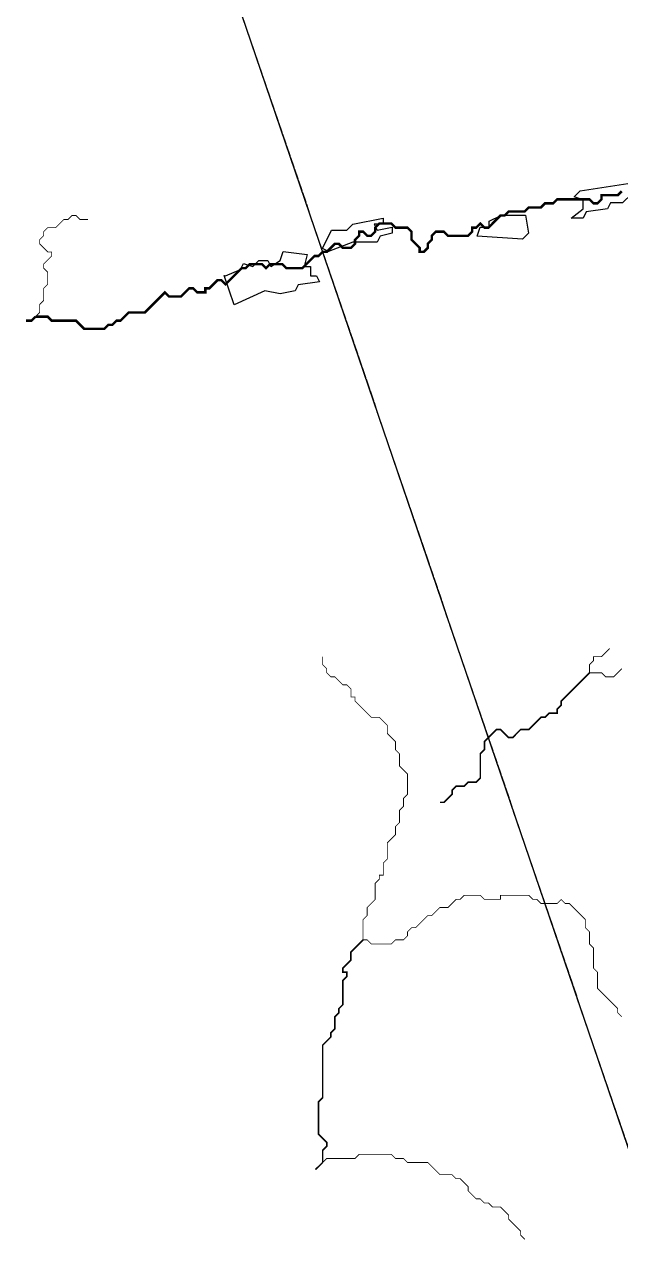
# Model space of a CAD drawing. Header units: metres. Extents: x 442821 to 452274, y 2561971 to 2571293.
# Drawn here: x 442900 to 443489, y 2563689 to 2564912 of the extents above; entities that cross this region are included whole.
import ezdxf

# ---------------------------------------------------------------- set-up
doc = ezdxf.new("R2010")
doc.units = ezdxf.units.M
doc.header["$LTSCALE"] = 8
doc.linetypes.add('DASHED', pattern=[1.524, 1.27, -0.254])
for name, color, linetype in [('A_CATCHMENTS', 7, 'Continuous'), ('A_ENVELOPE', 3, 'Continuous'), ('A_STREAMS', 5, 'Continuous'), ('A_WADI', 4, 'Continuous')]:
    doc.layers.add(name, color=color, linetype=linetype)

msp = doc.modelspace()

# ---------------------------------------------------------------- linework, layer by layer
at = {"layer": 'A_CATCHMENTS', "color": 1, "linetype": 'DASHED'}
msp.add_lwpolyline([(444873.7, 2562270.3), (443922.9, 2562555.5), (443114.8, 2564922.9)], dxfattribs=at)
at = {"layer": 'A_ENVELOPE', "color": 3}
msp.add_lwpolyline([(446687.5, 2565015.6), (446628.6, 2564893.4), (446563.7, 2564758.7), (446544.7, 2564719.1), (446459.2, 2564552.4), (446431.5, 2564503.8), (446340, 2564343.2), (446237.3, 2564159), (446145.9, 2563995.1), (446098.8, 2563913.7), (445991.2, 2563728), (445981.3, 2563710.9), (445936.8, 2563631.1), (445875.2, 2563520.9), (445841.6, 2563460.7), (445796.7, 2563382.9), (445742.6, 2563253.5), (445736.7, 2563232.2), (445717.1, 2563162.4), (445244.5, 2563377.9), (444873.7, 2562270.3), (443922.9, 2562555.5), (443114.8, 2564922.9)], dxfattribs=at)
at = {"layer": 'A_STREAMS', "color": 5}
for points, const_width in [([(443491, 2564747.5), (443487, 2564743.5), (443483, 2564743.5), (443479, 2564743.5), (443475, 2564743.5), (443471, 2564743.5), (443471, 2564739.5), (443467, 2564735.5), (443463, 2564735.5), (443459, 2564739.5), (443455, 2564739.5), (443451, 2564739.5), (443447, 2564739.5), (443443, 2564739.5), (443439, 2564739.5), (443435, 2564739.5), (443431, 2564739.5), (443427, 2564739.5), (443423, 2564735.5), (443419, 2564735.5), (443415, 2564735.5), (443411, 2564731.5), (443407, 2564731.5), (443403, 2564731.5), (443399, 2564731.5), (443395, 2564727.5), (443391, 2564727.5), (443387, 2564727.5), (443383, 2564727.5), (443379, 2564727.5), (443375, 2564723.5), (443371, 2564723.5), (443367, 2564719.5), (443363, 2564715.5), (443359, 2564711.5), (443355, 2564711.5), (443351, 2564715.5), (443347, 2564711.5), (443343, 2564711.5), (443343, 2564707.5), (443339, 2564703.5), (443335, 2564703.5), (443331, 2564703.5), (443327, 2564703.5), (443323, 2564703.5), (443319, 2564703.5), (443315, 2564707.5), (443311, 2564707.5), (443307, 2564707.5), (443303, 2564703.5), (443303, 2564699.5), (443299, 2564695.5), (443299, 2564691.5), (443295, 2564687.5), (443291, 2564687.5), (443291, 2564691.5), (443287, 2564695.5), (443283, 2564699.5), (443283, 2564703.5), (443283, 2564707.5), (443279, 2564711.5), (443275, 2564711.5), (443271, 2564711.5), (443267, 2564711.5), (443263, 2564715.5), (443259, 2564715.5), (443255, 2564715.5), (443251, 2564715.5), (443247, 2564711.5), (443247, 2564707.5), (443243, 2564703.5), (443239, 2564703.5), (443235, 2564707.5), (443231, 2564707.5), (443231, 2564703.5), (443227, 2564699.5), (443227, 2564695.5), (443223, 2564691.5), (443219, 2564691.5), (443215, 2564691.5), (443211, 2564695.5), (443207, 2564695.5), (443203, 2564691.5), (443199, 2564687.5), (443195, 2564687.5), (443191, 2564683.5), (443186.9, 2564683.5), (443182.9, 2564679.5), (443178.9, 2564675.5), (443174.9, 2564671.5), (443170.9, 2564671.5), (443166.9, 2564671.5), (443162.9, 2564671.5), (443158.9, 2564671.5), (443154.9, 2564675.5), (443150.9, 2564675.5), (443146.9, 2564675.5), (443142.9, 2564675.5), (443138.9, 2564671.5), (443134.9, 2564675.5), (443130.9, 2564675.5), (443126.9, 2564675.5), (443122.9, 2564675.5), (443118.9, 2564671.5), (443114.9, 2564671.5), (443110.9, 2564667.5), (443106.9, 2564663.5), (443102.9, 2564659.5), (443098.9, 2564655.5), (443094.9, 2564659.5), (443090.9, 2564659.5), (443086.9, 2564655.5), (443082.9, 2564651.5), (443078.9, 2564651.5), (443078.9, 2564647.5), (443074.9, 2564647.5), (443070.9, 2564647.5), (443066.9, 2564651.5), (443062.9, 2564651.5), (443058.9, 2564647.5), (443054.9, 2564643.5), (443050.9, 2564643.5), (443046.9, 2564643.5), (443042.9, 2564643.5), (443038.9, 2564647.5), (443034.9, 2564643.5), (443030.9, 2564639.5), (443026.9, 2564635.5), (443022.9, 2564631.5), (443018.9, 2564627.5), (443014.9, 2564627.5), (443010.9, 2564627.5), (443006.9, 2564627.5), (443002.9, 2564627.5), (442998.9, 2564623.5), (442994.9, 2564619.5), (442990.9, 2564619.5), (442986.9, 2564615.5), (442982.9, 2564615.5), (442978.9, 2564611.5), (442974.9, 2564611.5), (442970.9, 2564611.5), (442966.9, 2564611.5), (442962.9, 2564611.5), (442958.9, 2564611.5), (442954.9, 2564615.5), (442950.9, 2564619.5), (442946.9, 2564619.5), (442942.9, 2564619.5), (442938.9, 2564619.5), (442934.9, 2564619.5), (442930.9, 2564619.5), (442926.9, 2564619.5), (442922.9, 2564623.5), (442918.9, 2564623.5), (442914.9, 2564623.5), (442910.9, 2564623.5)], 2.4), ([(442962.9, 2564719.5), (442958.9, 2564719.5), (442954.9, 2564719.5), (442950.9, 2564723.5), (442946.9, 2564723.5), (442942.9, 2564719.5), (442938.9, 2564719.5), (442934.9, 2564715.5), (442930.9, 2564711.5), (442926.9, 2564711.5), (442922.9, 2564711.5), (442918.9, 2564707.5), (442918.9, 2564703.5), (442914.9, 2564699.5), (442914.9, 2564695.5), (442918.9, 2564691.5), (442922.9, 2564687.5), (442926.9, 2564687.5), (442926.9, 2564683.5), (442922.9, 2564679.5), (442918.9, 2564675.5), (442918.9, 2564671.5), (442922.9, 2564667.5), (442922.9, 2564663.5), (442922.9, 2564659.5), (442922.9, 2564655.5), (442918.9, 2564651.5), (442918.9, 2564647.5), (442918.9, 2564643.5), (442918.9, 2564639.5), (442914.9, 2564635.5), (442914.9, 2564631.5), (442914.9, 2564627.5), (442910.9, 2564623.5)], 0.8), ([(442910.9, 2564623.5), (442906.9, 2564619.5), (442902.9, 2564619.5), (442901.4, 2564619.5)], 2.4), ([(443195, 2564287.4), (443195, 2564283.4), (443195, 2564279.4), (443199, 2564275.4), (443199, 2564271.4), (443203, 2564267.4), (443207, 2564267.4), (443211, 2564263.4), (443215, 2564259.4), (443219, 2564259.4), (443223, 2564255.4), (443223, 2564251.4), (443223, 2564247.4), (443227, 2564247.4), (443227, 2564243.4), (443231, 2564239.4), (443235, 2564235.4), (443239, 2564231.4), (443243, 2564227.4), (443247, 2564227.4), (443251, 2564227.4), (443255, 2564223.4), (443259, 2564219.4), (443259, 2564215.4), (443259, 2564211.4), (443263, 2564207.3), (443267, 2564203.3), (443267, 2564199.3), (443267, 2564195.3), (443271, 2564191.3), (443271, 2564187.3), (443271, 2564183.3), (443271, 2564179.3), (443275, 2564175.3), (443279, 2564171.3), (443279, 2564167.3), (443279, 2564163.3), (443279, 2564159.3), (443279, 2564155.3), (443279, 2564151.3), (443275, 2564147.3), (443275, 2564143.3), (443275, 2564139.3), (443271, 2564135.3), (443271, 2564131.3), (443271, 2564127.3), (443271, 2564123.3), (443267, 2564119.3), (443267, 2564115.3), (443267, 2564111.3), (443263, 2564107.3), (443259, 2564103.3), (443259, 2564099.3), (443259, 2564095.3), (443259, 2564091.3), (443259, 2564087.3), (443255, 2564083.3), (443255, 2564079.3), (443255, 2564075.3), (443255, 2564071.3), (443251, 2564071.3), (443251, 2564067.3), (443247, 2564063.3), (443247, 2564059.3), (443247, 2564055.3), (443247, 2564051.3), (443247, 2564047.3), (443243, 2564043.3), (443239, 2564039.3), (443239, 2564035.3), (443239, 2564031.3), (443235, 2564027.3), (443235, 2564023.3), (443235, 2564019.3), (443235, 2564015.3), (443235, 2564011.3), (443235, 2564007.3)], 0.8), ([(443479, 2564295.4), (443475, 2564291.4), (443471, 2564287.4), (443467, 2564287.4), (443463, 2564287.4), (443463, 2564283.4), (443459, 2564279.4), (443459, 2564275.4), (443459, 2564271.4)], 0.8), ([(443491, 2564275.4), (443487, 2564271.4), (443483, 2564267.4), (443479, 2564267.4), (443475, 2564267.4), (443471, 2564271.4), (443467, 2564271.4), (443463, 2564271.4), (443459, 2564271.4)], 0.8), ([(443459, 2564271.4), (443455, 2564267.4), (443451, 2564263.4), (443447, 2564259.4), (443443, 2564255.4), (443439, 2564251.4), (443435, 2564247.4), (443431, 2564243.4), (443431, 2564239.4), (443427, 2564235.4), (443427, 2564231.4), (443423, 2564231.4), (443419, 2564231.4), (443415, 2564227.4), (443411, 2564227.4), (443407, 2564223.4), (443403, 2564219.4), (443399, 2564215.4), (443395, 2564215.4), (443391, 2564215.4), (443387, 2564211.4), (443383, 2564207.3), (443379, 2564207.3), (443375, 2564211.4), (443371, 2564215.4), (443367, 2564215.4), (443363, 2564211.4), (443359, 2564207.3), (443355, 2564203.3), (443355, 2564199.3), (443355, 2564195.3), (443351, 2564191.3), (443351, 2564187.3), (443351, 2564183.3), (443351, 2564179.3), (443351, 2564175.3), (443351, 2564171.3), (443351, 2564167.3), (443347, 2564163.3), (443343, 2564163.3), (443339, 2564163.3), (443335, 2564159.3), (443331, 2564159.3), (443327, 2564159.3), (443323, 2564155.3), (443323, 2564151.3), (443319, 2564147.3), (443315, 2564143.3), (443311, 2564143.3)], 1.6), ([(443491, 2563931.3), (443487, 2563935.3), (443487, 2563939.3), (443483, 2563943.3), (443479, 2563947.3), (443475, 2563951.3), (443471, 2563955.3), (443467, 2563959.3), (443467, 2563963.3), (443467, 2563967.3), (443467, 2563971.3), (443467, 2563975.3), (443463, 2563979.3), (443463, 2563983.3), (443463, 2563987.3), (443463, 2563991.3), (443463, 2563995.3), (443463, 2563999.3), (443459, 2564003.3), (443459, 2564007.3), (443459, 2564011.3), (443459, 2564015.3), (443455, 2564019.3), (443455, 2564023.3), (443455, 2564027.3), (443451, 2564031.3), (443447, 2564035.3), (443443, 2564039.3), (443439, 2564043.3), (443435, 2564043.3), (443431, 2564047.3), (443427, 2564043.3), (443423, 2564043.3), (443419, 2564043.3), (443415, 2564043.3), (443411, 2564043.3), (443407, 2564047.3), (443403, 2564047.3), (443399, 2564051.3), (443395, 2564051.3), (443391, 2564051.3), (443387, 2564051.3), (443383, 2564051.3), (443379, 2564051.3), (443375, 2564051.3), (443371, 2564051.3), (443371, 2564047.3), (443367, 2564047.3), (443363, 2564047.3), (443359, 2564047.3), (443355, 2564047.3), (443351, 2564051.3), (443347, 2564051.3), (443343, 2564051.3), (443339, 2564051.3), (443335, 2564051.3), (443331, 2564047.3), (443327, 2564047.3), (443323, 2564043.3), (443319, 2564039.3), (443315, 2564039.3), (443311, 2564039.3), (443307, 2564035.3), (443303, 2564031.3), (443299, 2564031.3), (443295, 2564027.3), (443291, 2564023.3), (443287, 2564019.3), (443283, 2564019.3), (443279, 2564015.3), (443279, 2564011.3), (443275, 2564007.3), (443271, 2564007.3), (443267, 2564007.3), (443263, 2564003.3), (443259, 2564003.3), (443255, 2564003.3), (443251, 2564003.3), (443247, 2564003.3), (443243, 2564003.3), (443239, 2564007.3), (443235, 2564007.3)], 0.8), ([(443235, 2564007.3), (443231, 2564003.3), (443227, 2563999.3), (443223, 2563995.3), (443223, 2563991.3), (443223, 2563987.3), (443219, 2563983.3), (443215, 2563979.3), (443215, 2563975.3), (443219, 2563975.3), (443219, 2563971.3), (443215, 2563967.3), (443215, 2563963.3), (443215, 2563959.3), (443215, 2563955.3), (443215, 2563951.3), (443215, 2563947.3), (443215, 2563943.3), (443211, 2563939.3), (443211, 2563935.3), (443207, 2563931.3), (443207, 2563927.3), (443207, 2563923.3), (443207, 2563919.2), (443203, 2563915.2), (443203, 2563911.2), (443199, 2563907.2), (443195, 2563903.2), (443195, 2563899.2), (443195, 2563895.2), (443195, 2563891.2), (443195, 2563887.2), (443195, 2563883.2), (443195, 2563879.2), (443195, 2563875.2), (443195, 2563871.2), (443195, 2563867.2), (443195, 2563863.2), (443195, 2563859.2), (443195, 2563855.2), (443195, 2563851.2), (443191, 2563847.2), (443191, 2563843.2), (443191, 2563839.2), (443191, 2563835.2), (443191, 2563831.2), (443191, 2563827.2), (443191, 2563823.2), (443191, 2563819.2), (443191, 2563815.2), (443195, 2563811.2), (443199, 2563807.2), (443199, 2563803.2), (443195, 2563799.2), (443195, 2563795.2), (443195, 2563791.2), (443195, 2563787.2)], 1.6), ([(443195, 2563787.2), (443191, 2563783.2), (443187.9, 2563780.2)], 1.6), ([(443395, 2563711.2), (443391, 2563715.2), (443391, 2563719.2), (443387, 2563723.2), (443383, 2563727.2), (443379, 2563731.2), (443379, 2563735.2), (443375, 2563739.2), (443371, 2563743.2), (443367, 2563743.2), (443363, 2563743.2), (443359, 2563747.2), (443355, 2563747.2), (443351, 2563751.2), (443347, 2563751.2), (443343, 2563755.2), (443339, 2563759.2), (443339, 2563763.2), (443335, 2563767.2), (443331, 2563771.2), (443327, 2563771.2), (443323, 2563775.2), (443319, 2563775.2), (443315, 2563775.2), (443311, 2563775.2), (443307, 2563779.2), (443303, 2563783.2), (443299, 2563787.2), (443295, 2563787.2), (443291, 2563787.2), (443287, 2563787.2), (443283, 2563787.2), (443279, 2563787.2), (443275, 2563791.2), (443271, 2563791.2), (443267, 2563791.2), (443263, 2563795.2), (443259, 2563795.2), (443255, 2563795.2), (443251, 2563795.2), (443247, 2563795.2), (443243, 2563795.2), (443239, 2563795.2), (443235, 2563795.2), (443231, 2563795.2), (443227, 2563791.2), (443223, 2563791.2), (443219, 2563791.2), (443215, 2563791.2), (443211, 2563791.2), (443207, 2563791.2), (443203, 2563791.2), (443199, 2563791.2), (443195, 2563787.2)], 0.8)]:
    msp.add_lwpolyline(points, dxfattribs=dict(at, const_width=const_width))
at = {"layer": 'A_WADI', "color": 4}
for points in [[(443572.8, 2564766), (443551.8, 2564757), (443539.8, 2564757), (443533.8, 2564751), (443521.8, 2564751), (443515.8, 2564745), (443500.8, 2564745), (443491.8, 2564736), (443479.8, 2564736), (443476.8, 2564730), (443455.8, 2564727), (443452.8, 2564721), (443440.8, 2564721), (443452.8, 2564730), (443452.8, 2564739), (443443.8, 2564742), (443449.8, 2564748), (443509.8, 2564757), (443530.8, 2564754), (443533.8, 2564760), (443548.8, 2564763), (443560.8, 2564772), (443572.8, 2564766)], [(443254.8, 2564715), (443245.8, 2564715), (443248.8, 2564709), (443263.8, 2564712), (443263.8, 2564706), (443251.8, 2564703), (443248.8, 2564697), (443224.8, 2564697), (443200.8, 2564688), (443194.8, 2564691), (443203.8, 2564709), (443218.8, 2564709), (443224.8, 2564715), (443254.8, 2564721), (443254.8, 2564715)], [(443395.8, 2564724), (443398.8, 2564706), (443392.8, 2564700), (443347.8, 2564703), (443350.8, 2564712), (443359.8, 2564712), (443359.8, 2564718), (443371.8, 2564724), (443395.8, 2564724)], [(443098.8, 2564664), (443113.8, 2564670), (443116.8, 2564676), (443125.8, 2564673), (443131.8, 2564679), (443140.8, 2564679), (443143.8, 2564673), (443152.8, 2564679), (443155.8, 2564688), (443179.8, 2564685), (443176.8, 2564673), (443182.8, 2564673), (443182.8, 2564664), (443188.8, 2564664), (443191.8, 2564658), (443170.8, 2564655), (443167.8, 2564649), (443152.8, 2564646), (443137.8, 2564649), (443107.4, 2564635.2), (443097.4, 2564664.2), (443098.8, 2564664)]]:
    msp.add_lwpolyline(points, close=True, dxfattribs=at)

doc.saveas('drawing.dxf')
